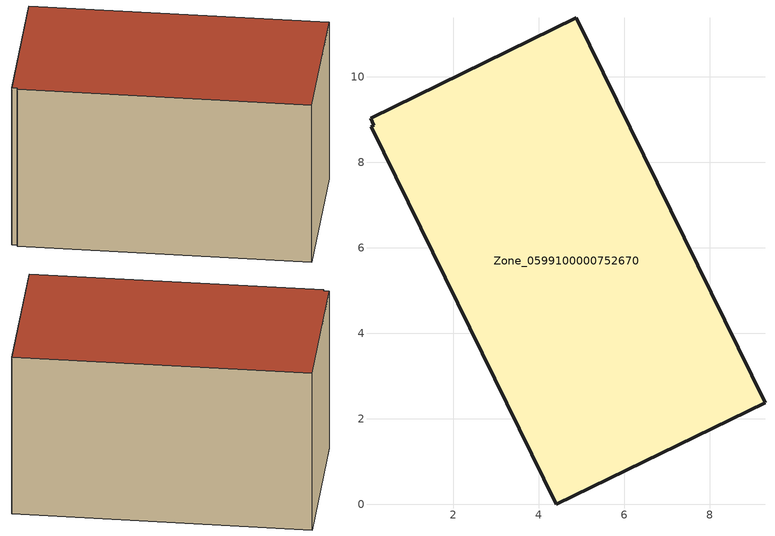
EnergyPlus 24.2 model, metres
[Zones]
Zone_0599100000752670
 floor ground (C_G): 0.14,8.87 0.06,9.03 4.88,11.39 9.29,2.38 4.41,0 0.08,8.84 z0
 wall outside (C_F): 4.41,0 9.29,2.38 4.88,11.39 0.06,9.03 0.14,8.87 0.08,8.84 4.41,0 z0:6.06
 roof outside (C_R): 0.06,9.03 0.14,8.87 0.08,8.84 4.41,0 9.29,2.38 4.88,11.39 z6.06
[BUILDING]
Pand.0599100000752670: North Axis=0; Terrain=City; Loads Convergence Tolerance Value=0.04; Temperature Convergence Tolerance Value=0.4; Solar Distribution=FullExterior; Maximum Number of Warmup Days=25; Minimum Number of Warmup Days=1
[Site:Location]
Rotterdam.The.Hague.AP_ZH_NLD Design_Conditions: Latitude=51.96; Longitude=4.45; Time Zone=1; Elevation=-4.5
[SITE:GROUNDTEMPERATURE:BUILDINGSURFACE]
18, 18, 18, 18, 18, 18, 18, 18, 18, 18, 18, 18
[MATERIAL] Thermal Absorptance=0.9; Solar Absorptance=0.7; Visible Absorptance=0.7
Name | Roughness | Thickness | Conductivity | Density | Specific Heat
G.TI.2006-2014 | MediumSmooth | 0.15 | 0.06 | 540 | 1210
F.TI.2006-2014 | Rough | 0.3 | 0.12 | 1920 | 840
R.TI.2006-2014 | MediumRough | 0.2 | 0.08 | 1500 | 1000
[CONSTRUCTION]
C_G: G.TI.2006-2014
C_F: F.TI.2006-2014
C_R: R.TI.2006-2014
[ZONE]
Zone_0599100000752670: Type=1; Multiplier=1; Ceiling Height=Autocalculate; Volume=Autocalculate; Floor Area=autocalculate; Part of Total Floor Area=Yes
[ZONEINFILTRATION:DESIGNFLOWRATE]
Infil_Zone_0599100000752670: Zone or ZoneList or Space or SpaceList=Zone_0599100000752670; Schedule=AlwaysOn; Design Flow Rate Calculation Method=Flow/Area; Flow Rate per Floor Area=0.0015; Constant Term Coefficient=1; Temperature Term Coefficient=0; Velocity Term Coefficient=0; Velocity Squared Term Coefficient=0
[HVACTEMPLATE:ZONE:IDEALLOADSAIRSYSTEM]
Zone_0599100000752670: Maximum Heating Supply Air Temperature=50; Minimum Cooling Supply Air Temperature=13; Maximum Heating Supply Air Humidity Ratio=0.0156; Minimum Cooling Supply Air Humidity Ratio=0.0077; Heating Limit=NoLimit; Cooling Limit=NoLimit; Dehumidification Control Type=ConstantSensibleHeatRatio; Cooling Sensible Heat Ratio=0.7; Dehumidification Setpoint=60; Humidification Control Type=None; Humidification Setpoint=30; Outdoor Air Method=None; Outdoor Air Flow Rate per Person=0.00944; Outdoor Air Flow Rate per Zone Floor Area=0; Outdoor Air Flow Rate per Zone=0; Demand Controlled Ventilation Type=None; Outdoor Air Economizer Type=NoEconomizer; Heat Recovery Type=None; Sensible Heat Recovery Effectiveness=0.7; Latent Heat Recovery Effectiveness=0.65
[ZONECONTROL:THERMOSTAT]
ThermostatControl_Zone_0599100000752670: Zone or ZoneList=Zone_0599100000752670; Control Type Schedule=DualSetpointControlType; Control 1=Thermostat_Zone_0599100000752670; Temperature Difference Between Cutout And Setpoint=0
[THERMOSTATSETPOINT:DUALSETPOINT]
Thermostat_Zone_0599100000752670: Heating Setpoint Temperature Schedule=HeatingSetpoint_Zone_0599100000752670; Cooling Setpoint Temperature Schedule=CoolingSetpoint_Zone_0599100000752670
[SCHEDULE:COMPACT]
HeatingSetpoint_Zone_0599100000752670: Through: 12/31, For: AllDays, Until: 24:00, 21
CoolingSetpoint_Zone_0599100000752670: Through: 12/31, For: AllDays, Until: 24:00, 24
DualSetpointControlType: Through: 12/31, For: AllDays, Until: 24:00, 4
AlwaysOn: Through: 12/31, For: AllDays, Until: 24:00, 1
